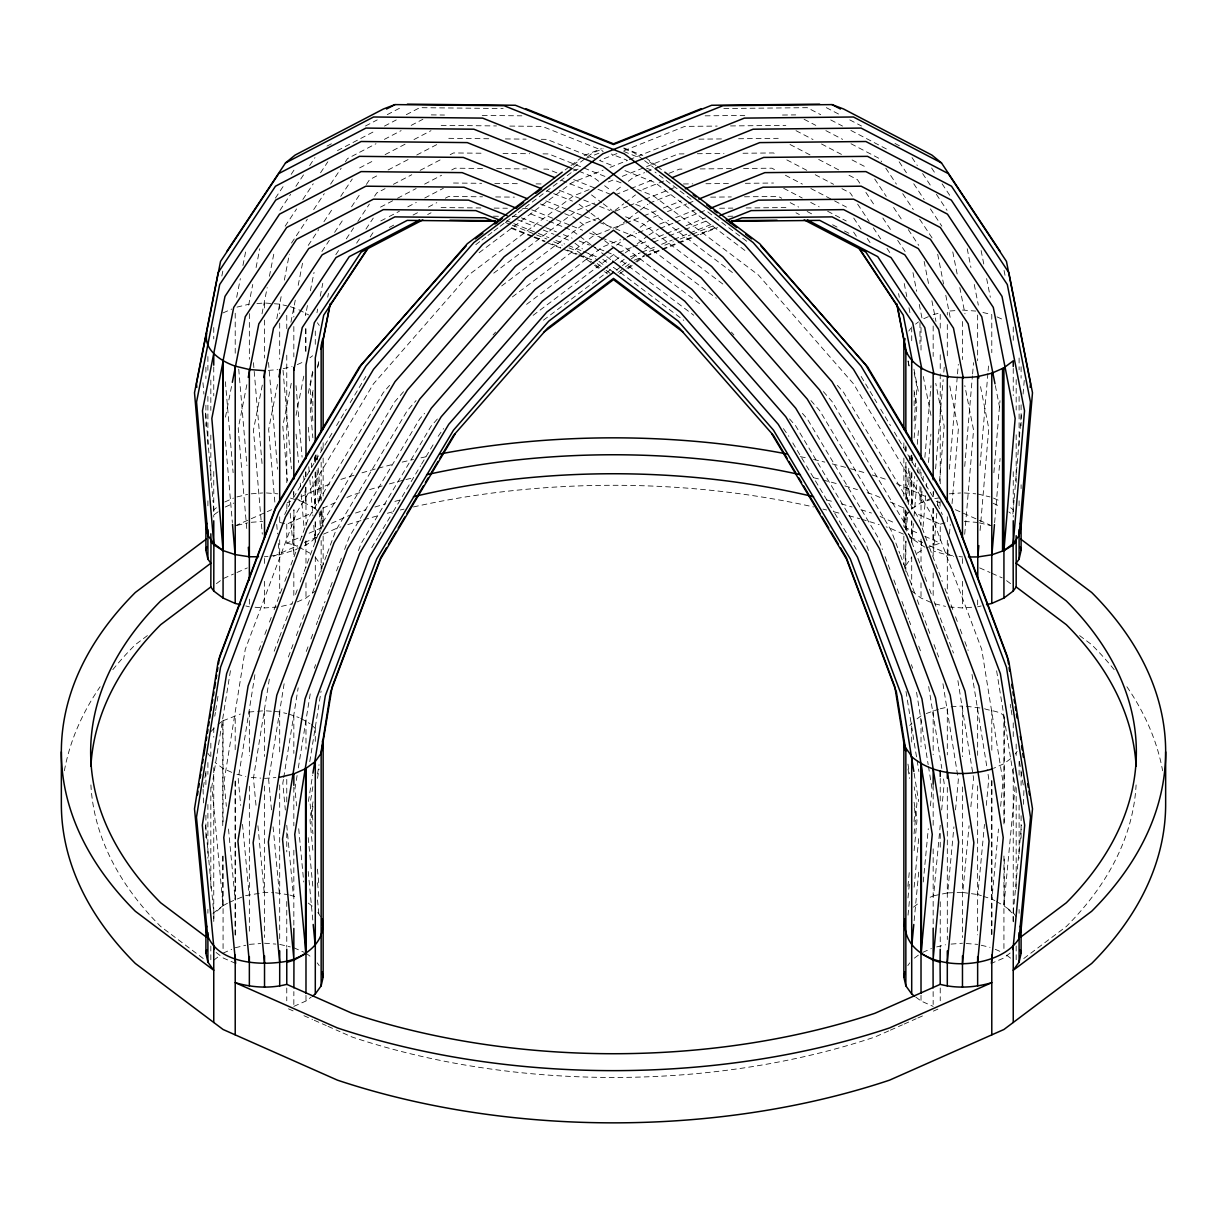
<?xml version="1.0" encoding="UTF-8"?>
<svg xmlns="http://www.w3.org/2000/svg" width="1227" height="1227" viewBox="0 0 1227 1227"><rect width="100%" height="100%" fill="white"/><g stroke="black" fill="none" stroke-linecap="round" stroke-linejoin="round"><path stroke-width="0.75" stroke-dasharray="5 3.75" d="M222.747 856.201L222.762 905.925L213.866 913.854L213.851 921.262M222.747 825.694L222.762 720.862L240.339 714.053M235.185 934.652L235.17 780.357M235.185 749.728L235.216 715.264M315.201 472.119L315.17 508.361L320.922 515.279L322.839 522.978C321.382 535.785 309.679 544.021 298.606 548.576M315.201 462.594L315.201 454.956M315.278 344.342L315.293 330.999M297.302 546.337L293.836 544.803L293.913 509.711L293.836 557.549M293.836 1004.53L293.866 991.569M911.738 542.227L911.784 521.644M991.815 934.652L991.83 780.74M905.051 568.853L905.955 541.337M906.001 528.408L906.047 511.69M977.658 604.957L977.674 599.42M286.857 508.944L286.903 501.352M905.848 510.585L905.848 529.604L904.146 523.177L905.281 509.911M908.824 468.239L906.078 500.447L906.001 462.334M909.468 460.662L910.112 453.085M914.13 405.738L914.207 392.548M904.146 523.177L906.385 511.705M907.182 502.257L909.913 470.125M910.71 460.677L911.201 455.018M914.084 420.999L916.983 386.98L914.038 372.042M906.216 531.122L907.842 512.073M908.486 504.45L911.232 472.073M912.044 462.548L912.535 456.843M914.146 437.794L916.906 405.416L913.992 390.615M931.431 498.116L921.017 502.733L911.814 508.561L914.544 476.444M915.342 466.996L915.664 463.223M917.275 444.327L918.716 427.333M924.913 547.181L912.121 538.76L913.409 523.622M914.054 516.046L917.106 480.079M917.75 472.518L918.225 466.827M921.983 491.398L921.017 502.733L929.606 499.941M922.949 480.064L923.271 476.291M924.882 457.41L930.971 385.677M921.446 545.601L921.768 541.828M923.057 526.705L925.787 494.604M926.431 487.042L926.753 483.269M928.517 462.487L930.925 434.143M933.655 491.659L933.164 497.349L933.164 491.644M935.587 468.883L943.164 379.726M943.808 372.134L944.299 366.444M936.799 513.3L933.578 551.153L947.673 555.049L957.106 556.276M937.443 505.723L937.919 500.049M939.529 481.122L944.192 426.214L935.772 383.407M949.407 469.189L957.351 375.799M957.505 373.898L958.318 364.373M947.673 555.049L948.64 543.622M949.453 534.098L950.265 524.573M952.045 503.622L958.348 429.358L949.238 383.085M964.729 466.413L972.413 375.861M972.582 373.974L973.548 362.655M964.698 534.282L973.563 430.11L964.805 385.615M980.066 465.585L987.95 372.885M988.103 370.999L988.579 365.324M980.097 530.478L988.778 428.438L979.944 383.591M993.885 472.702L1000.005 400.692M994.622 522.671L1000.082 458.453M1014.054 500.263L1012.812 514.849L1008.809 511.92M1014.208 498.361L1021.462 413.07M1023.073 394.112L1024.53 377.057M1016.171 916.784L1013.241 912.689L1003.931 905.679L1015.158 786.507L1003.931 716.476M907.934 886.308L909.56 869.161M914.038 821.553L914.943 812.029L914.038 806.415M908.011 897.934L909.437 882.842M914.054 833.808L916.906 803.624L914.222 786.875M908.041 915.158L909.468 899.989M914.115 850.664L916.983 820.311L913.977 801.568M914.115 887.198L918.778 837.627M914.146 920.695L918.778 871.477M923.256 881.983L928.287 828.7M930.434 805.878L932.045 788.746L928.471 766.476M930.127 897.274L933.594 895.787L940.235 825.25M941.676 809.989L944.192 783.301L943.302 777.719M942.397 893.962L947.689 892.873L953.916 826.845M955.511 809.866L958.348 779.682L942.842 682.994M957.121 892.612L962.796 892.458L969.069 825.786M970.864 806.752L973.563 778.179L957.673 679.191M981.385 895.695L977.873 894.575L984.483 824.391M986.278 805.418L988.778 778.869L987.275 769.498M994.913 900.725L991.907 899.069L998.502 829.023M1000.649 806.308L1002.965 781.706L981.753 649.466L930.373 512.687L853.563 383.898L758.363 274.971L653.546 195.891L637.58 189.495M1013.241 912.689L1021.493 825.25M1023.456 804.329L1023.947 789.237M271.489 809.866L268.652 779.682L284.465 681.614M283.728 777.627L298.176 687.826M298.314 767.933L310.431 692.549M309.771 761.66L321.091 691.062M203.069 789.176L203.544 804.329M203.36 787.305L204.572 779.82M204.863 777.949L205.768 772.335M214.786 716.185L215.385 712.442M215.676 710.556L216.888 703.071M217.179 701.2L218.084 695.586M230.431 670.709L211.842 786.507L223.069 905.679L213.759 912.689L210.829 916.784M254.909 674.712L238.222 778.869L240.722 805.418M269.327 679.114L253.437 778.179L256.136 806.752M283.422 779.513L282.808 783.301L285.324 809.989M297.103 775.51L294.955 788.746L296.566 805.878M308.376 801.492L312.64 775.065M313.023 801.783L310.017 820.311L312.885 850.664M317.532 773.976L319.035 764.712M312.977 806.415L312.057 812.029L312.962 821.553M317.517 778.378L319.035 769.038M312.854 786.676L310.094 803.624L312.946 833.808M276.765 318.698L281.489 294.894M284.342 280.093L289.342 254.188M221.842 276.014L222.946 270.415M236.673 297.302L240.354 278.59M242.931 265.507L245.875 250.538M225.477 417.134L231.964 384.174M248.667 305.14L252.747 284.465M256.075 267.547L259.771 248.744M246.842 384.695L238.222 428.438L246.888 530.325M262.011 313.836L267.195 287.563M269.403 276.29L274.219 251.888M262.302 385.079L253.437 430.11L262.287 534.128M277.486 384.465L268.652 429.358L274.955 503.515M290.922 322.241L295.278 300.124M298.192 285.324L302.532 263.115M291.259 383.284L282.808 426.214L287.471 481.03M296.06 415.324L303.775 376.152M308.299 393.3L312.716 370.891M312.885 372.41L310.017 386.98L312.9 420.953M327.716 297.164L328.437 293.452M313.038 390.462L310.094 405.416L312.839 437.748M317.471 368.008L318.943 360.523L317.609 368.115M312.793 392.517L312.87 405.723M316.949 312.747L317.686 309.066M320.232 296.213L322.778 283.345M307.44 305.538L305.6 315.339L305.569 312.732M310.385 290.814L314.051 272.394M284.664 514.527L289.603 504.266M258.836 650.433L262.149 641.583M264.817 634.497L266.811 629.175M269.48 622.089L271.474 616.782M274.127 609.696L282.118 588.439M284.771 581.353L297.425 547.687M300.078 540.601L308.729 517.579L383.33 392.502L389.588 385.355M274.188 651.246L278.851 638.822M279.511 637.058L292.839 601.583M295.508 594.481L297.501 589.159M300.17 582.073L303.498 573.193M304.173 571.429L322.149 523.53L394.864 401.643L403.622 391.612M288.33 657.028L293.023 644.528M296.382 635.586L305.109 612.35M307.793 605.202L309.802 599.85M312.486 592.687L326.581 555.171M327.256 553.377L335.983 530.141L407.241 410.692L416.06 400.585M306.259 651.476L308.284 646.108M310.968 638.945L312.992 633.577M316.351 624.635L317.686 621.061M318.36 619.267L325.078 601.368M327.778 594.221L329.787 588.853M330.462 587.058L333.146 579.896M336.505 570.954L341.888 556.644M344.572 549.481L349.281 536.951L419.619 419.036L424.603 413.33M314.296 668.209L315.63 664.635M358.453 550.632L361.137 543.5L431.152 426.106L437.441 418.913M293.514 497.702L332.624 432.149M336.535 425.585L346.305 409.204M350.216 402.64L365.861 376.428M371.72 547.702L377.579 537.886M378.545 536.245L392.226 513.315M393.207 511.674L420.554 465.815M421.536 464.174L434.235 442.886M438.146 436.337L443.56 428.576M275.431 198.099L284.894 183.82M291.198 174.311L295.4 167.976M280.001 210.308L290.6 194.341M295.891 186.351L304.373 173.574M309.664 165.584L314.971 157.593M285.139 226.182L296.597 208.912M302.839 199.48L313.253 183.774M320.554 172.777L327.839 161.78M291.489 243.084L307.348 219.173M313.698 209.602L324.265 193.667M330.6 184.111L341.183 168.176M345.4 161.795L347.517 158.605L375.999 143.743M308.222 245.415L318.713 229.602M323.959 221.688L333.391 207.455M340.738 196.381L352.272 178.989M321.903 251.52L329.327 240.339M334.618 232.363L344.158 217.992M351.566 206.811L361.106 192.424M366.398 184.449L369.572 179.648L377.993 175.262M335.815 254.679L340.002 248.36M346.305 238.866L353.637 227.808M357.839 221.489L369.373 204.096M374.603 196.182L376.704 193.022L385.063 188.667M356.612 243.161L359.741 238.467M365.968 229.066L373.253 218.084M370.201 236.903L373.376 232.118M210.829 731.721L216.627 725.464M908.778 331.06L910.725 328.345M905.848 565.356L911.707 557.196M909.759 725.586L911.707 722.872L911.707 742.228M1015.204 753.991L1017.152 751.277M907.811 965.588L909.759 962.873M906.063 515.478L910.664 509.941M493.085 334.956L495.57 332.103M913.471 907.152L918.793 903.057M1010.158 953.026L1003.502 958.149L991.37 963.364M915.557 324.143L918.502 321.888M218.069 724.359L222.762 720.862M565.141 169.924L569.527 166.611M571 165.507L581.261 157.762M573.116 165.108L577.595 161.719M573.53 167.378L592.779 152.854L603.132 148.712M475.815 244.618L480.355 241.182M481.874 240.047L486.429 236.612M487.932 235.477L492.487 232.041M494.006 230.891L498.545 227.47M500.064 226.32L504.619 222.885M506.137 221.75L510.677 218.314M512.196 217.164L516.736 213.743M518.254 212.593L571.981 172.071M479.128 252.701L572.043 182.608L603.132 170.154M493.76 273.146L577.595 209.894L594.696 203.053M616.46 190.185L622.38 185.722M628.301 181.259L634.221 176.78L644.589 172.639M501.69 285.922L584.19 223.667L601.429 216.78M614.972 210.4L623.761 203.774M625.218 202.67L635.479 194.924M512.365 296.949L592.779 236.29L624.175 223.713M616.491 228.007L626.966 220.108M628.454 218.973L638.93 211.075M640.417 209.955L647.902 204.311M526.582 304.357L602.764 246.872L620.601 239.725M616.46 245.155L625.371 238.437M626.844 237.317L634.267 231.734M640.187 227.256L650.571 219.418M533.101 315.354L613.5 254.71L617.043 253.283M614.988 260.63L623.868 253.928M625.341 252.808L631.261 248.345M637.181 243.866L647.549 236.059M649.037 234.94L658.408 229.081M543.469 320.186L613.5 267.348L683.792 320.37M620.202 262.287L624.236 259.265M616.46 270.093L620.908 266.734M622.396 265.615L629.819 260.017M631.292 258.897L638.715 253.314M644.635 248.836L650.571 244.357M617.948 272.501L623.868 268.038M625.341 266.919L629.788 263.575M619.482 273.912L625.463 269.403M626.966 268.268L634.436 262.624M635.939 261.504L646.414 253.606M628.163 268.575L635.479 263.053M636.951 261.949L642.81 257.517M309.971 357.763L312.624 355.769M213.759 509.742L216.412 507.733M147.393 635.601L135.323 644.681A552.15 318.775 0 0 0 111.504 671.307M216.412 583.669L223.069 578.653L233.483 574.052M297.302 601.89L305.983 598.04L315.293 591.031M213.759 960.158L220.415 955.143M293.836 1006.385L305.983 1001.002L311.305 996.999M917.029 553.193L924.498 548.653M917.029 718.869L921.017 715.862L921.017 746.798M1010.588 758.715L1003.931 763.731L993.517 768.332M914.376 958.149L918.363 955.143M1023.763 958.517L1066.294 926.523A522.84 301.857 0 0 0 1136.095 784.927M218.176 511.736L214.173 514.665L212.946 500.263M223.069 905.679L227.578 903.21M229.081 902.382L243.866 896.262M326.965 146.105L331.996 143.482M365.493 126.013L377.226 119.893M387.272 114.648L400.677 107.654M337.456 150.614L376.091 130.445M384.48 126.074L396.244 119.939M406.321 114.678L419.757 107.669L503.162 108.528M384.373 139.372L401.122 130.629M411.183 125.384L422.901 119.264M359.618 167.915L374.91 159.939M385.109 154.617L405.493 143.973M413.99 139.541L430.984 130.675M388.115 169.986L408.33 159.433M416.751 155.031L436.965 144.495M393.407 184.311L411.781 174.725M420.125 170.369L440.156 159.909M450.186 154.679L453.515 152.946L483.99 153.252M380.523 207.118L395.784 199.157M397.487 198.268L416.137 188.529M424.619 184.111L441.567 175.262M451.735 169.955L455.125 168.191L483.438 168.482M380.769 220.967L387.533 217.44M389.235 216.55L399.373 211.259M407.824 206.842L416.29 202.44M424.741 198.022L443.33 188.314M389.312 227.44L394.404 224.771M413.07 215.047L419.849 211.504M428.33 207.072L436.812 202.654M445.294 198.222L448.683 196.458L482.502 196.795M427.671 214.541L431.03 212.792M225.231 507.027L233.897 503.07M269.879 556.092L279.311 554.849L296.873 549.374M223.069 312.9L231.75 309.066M297.302 364.603L304.235 361.536M224.802 501.966L233.483 498.116M235.216 525.816L271.596 509.711M287.179 502.794L290.646 501.26M301.044 496.659L330.492 483.607M279.695 522.441L286.765 524.128L312.548 512.702M322.854 508.147L336.612 502.042M346.919 497.487L352.088 495.202A522.84 301.857 0 0 1 362.517 491.812M286.765 524.128L286.765 543.116L302.241 536.26M309.112 533.208L322.854 527.119M331.459 523.315L350.355 514.941M236.949 572.503L247.333 567.902M273.33 556.398L297.578 545.647M304.511 542.579L316.643 537.211M323.56 534.128L337.425 527.993A552.15 318.775 0 0 1 340.876 526.858M926.232 547.871L940.235 543.116L940.235 524.128L914.452 512.702M223.069 953.149L231.75 949.299M926.232 713.562L938.471 709.221M922.765 952.367L931.431 948.532M888.67 1030.925L874.912 1037.014A522.84 301.857 0 0 1 352.088 1037.014L341.766 1032.444M890.388 1030.159L902.428 1024.821M904.146 1024.07L916.17 1018.732M917.888 1017.981L923.041 1015.695M933.364 1011.125L940.235 1008.073M923.793 318.683L928.471 316.643M584.19 155.553L601.429 148.651M586.153 158.298L603.239 151.458M573.454 170.952L580.417 168.16M616.982 153.528L599.574 160.507L614.328 166.335M623.929 150.752L684.758 126.396L717.182 126.074M610.049 167.393L627.518 160.4L611.291 154.035M629.282 159.694L680.111 139.357L683.884 139.311M589.129 189.618L573.454 195.891L468.637 274.971L373.437 383.898L296.627 512.687L245.247 649.466L224.035 781.706L226.351 806.308M608.27 181.949L613.5 179.863L621.614 183.114M622.258 176.351L678.286 153.927L683.991 153.866M646.322 171.949L653.224 169.188M615.233 194.832L629.114 189.28M630.847 188.575L653.393 179.556M669.006 173.314L679.405 169.142L683.194 169.096M642.81 189.403L665.233 180.43M615.248 211.243L627.488 206.351M629.236 205.645L643.209 200.047M644.957 199.341L667.687 190.246M669.436 189.556L674.666 187.455M649.405 203.176L671.629 194.28M625.954 223.007L641.966 216.596M643.746 215.875L656.2 210.891M663.316 208.053L681.108 200.921M653.546 217.179L660.509 214.403M667.473 211.611L686.614 203.943M688.362 203.253L693.577 201.151L655.019 172.071M627.703 236.888L636.598 233.329M638.362 232.624L652.58 226.934M659.681 224.096L668.562 220.538M675.663 217.685L695.203 209.863M660.141 228.391L673.945 222.869M675.678 222.179L696.399 213.881M699.911 212.47L705.172 210.369M618.807 252.578L631.199 247.624M632.963 246.918L648.899 240.538M650.663 239.832L664.819 234.158M666.583 233.452L678.976 228.498M686.062 225.661L705.525 217.869M653.546 242.118L667.473 236.55M669.206 235.845L683.132 230.277M684.881 229.572L707.58 220.492M630.356 256.811L640.279 252.823M642.058 252.118L654.497 247.148M661.598 244.296L672.258 240.032M674.037 239.326L688.24 233.636M690.019 232.915L713.117 223.682M649.405 251.351L656.23 248.606M664.789 245.185L673.332 241.765M680.172 239.035L690.494 234.894M692.243 234.204L714.789 225.17M634.221 260.216L644.589 256.075M646.322 255.385L660.295 249.787M662.074 249.066L676.307 243.375M678.086 242.67L692.319 236.964M694.099 236.259L717.228 226.995M646.261 256.136L677.365 243.682M679.114 242.992L693.102 237.394M700.08 234.587L717.565 227.593M248.897 712.043L264.526 710.724L279.695 711.875L286.765 713.562M245.615 895.695L264.204 892.458L273.652 892.719M236.98 307.103L249.357 304.143M283.238 368.683L292.072 366.566M236.98 496.92L247.578 494.389M236.98 525.401L247.578 522.871M281.458 606.383L292.072 603.853M940.235 524.128L947.305 522.441M977.643 606.813L981.186 605.969M940.235 708.792L947.305 707.105L947.305 754.85M235.216 947.765L245.814 945.235M936.707 946.922L945.542 944.805M933.594 895.787L940.634 894.33M934.79 498.561L940.051 497.763L940.127 509.067M264.204 556.828L267.992 556.337M256.934 303.56L264.526 302.992L279.695 304.143L286.765 305.83M954.897 310.63L947.305 311.213L947.305 315.017M268.314 370.385L277.793 369.664M251.244 493.821L262.624 492.963M251.244 522.303L262.624 521.429M949.207 493.821L960.588 492.963M255.047 607.242L264.526 607.963L277.793 606.951M949.207 606.951L962.474 607.963L971.953 607.242M951.094 706.813L962.474 705.954L962.474 756.676M264.526 778.409L275.906 777.55M249.357 944.376L260.738 943.517M951.094 944.1L962.474 943.226M947.689 892.873L955.235 892.658M723.838 108.528L807.243 107.669L820.679 114.678M705.126 115.829L744.758 115.43M782.504 115.031L795.725 114.893M730.525 125.936L785.832 125.353M698.976 139.157L721.629 138.927M738.608 138.743L778.24 138.329M697.319 153.728L723.976 153.452M743.01 153.252L773.485 152.946L776.814 154.679M700.172 168.927L732.243 168.59M743.562 168.482L771.875 168.191L775.265 169.955M683.408 183.958L692.795 183.866M705.939 183.728L730.341 183.467M745.356 183.314L773.516 183.022M710.678 197.148L731.338 196.934M744.498 196.795L778.317 196.458L781.706 198.222M719.605 208.237L732.872 208.099M746.139 207.961L785.924 207.547M727.933 216.259L733.593 216.197M431.275 114.893L444.496 115.031M482.242 115.43L521.874 115.829M441.168 125.353L496.475 125.936M509.818 126.074L542.242 126.396L602.442 150.492M448.76 138.329L490.279 138.758M505.371 138.927L526.138 139.142M541.23 139.295L546.889 139.357L597.718 159.694M503.024 153.452L529.681 153.728M543.009 153.866L548.714 153.927L610.003 178.452M496.644 168.62L526.828 168.927M543.806 169.096L547.595 169.142L558.009 173.314M453.484 183.022L481.644 183.314M494.788 183.452L519.19 183.697M536.076 183.881L543.592 183.958M495.662 196.934L514.45 197.133M441.076 207.547L480.861 207.961M494.128 208.099L507.395 208.237M522.549 208.391L528.239 208.452M493.407 216.197L499.067 216.259M512.273 216.397L517.932 216.458M275.538 892.765L288.13 894.698M962.474 310.063L975.756 311.075M964.376 492.963L975.756 493.821M964.376 521.429L977.643 522.441M266.412 492.963L277.793 493.821M966.262 706.246L982.842 708.332M251.244 777.412L260.738 778.133M966.262 943.517L977.643 944.376M264.526 943.226L275.906 944.1M958.993 556.521L962.766 557.012M962.796 892.458L977.873 894.575M290.431 498.101L305.569 502.549L305.6 487.119M289.879 895.066L296.873 897.274M984.575 708.731C989.913 711.062 1005.005 711.215 1004.253 718.7L1004.253 825.587M982.95 312.486L991.784 314.603L991.784 352.67M290.293 306.673L297.195 309.005M977.643 493.96L990.02 496.92M979.422 522.871L991.784 525.816M934.928 603.853L945.542 606.383M286.765 543.116L293.836 544.803M245.814 605.969L249.357 606.813M288.529 713.991L299.035 717.565M981.186 945.235L990.02 947.336M236.98 774.298L245.814 776.415M279.695 944.376L290.293 946.922M983.134 896.262L991.907 899.069M623.853 147.961L642.81 155.553M623.868 148.712L634.221 152.854L643.101 159.556M623.761 151.458L639.144 157.623M646.583 168.16L653.546 170.952M624.926 170.584L654.957 182.608L747.872 252.701M572.043 168.498L577.227 170.568M578.96 171.259L592.779 176.78L598.699 181.259M573.653 179.571L596.245 188.621M597.994 189.311L611.89 194.878M635.724 204.418L649.405 209.894L733.271 273.161M561.767 180.43L584.19 189.403M559.343 190.262L597.856 205.676M599.604 206.381L610.049 210.553M625.571 216.78L642.81 223.667L725.525 286.075M546.828 190.86L551.966 192.915M553.668 193.605L572.472 201.121M545.846 200.906L567.119 209.418M568.883 210.124L583.055 215.799M584.834 216.519L595.463 220.768M599.006 222.194L634.221 236.29L716.338 298.222M540.386 203.943L563.009 213.007M564.757 213.697L573.454 217.179L586.813 227.256M531.751 209.848L554.558 218.973M556.306 219.679L570.34 225.293M572.089 225.998L582.626 230.216M589.635 233.023L599.865 237.118M601.567 237.793L624.236 246.872L700.755 304.603M530.601 213.881L547.319 220.569M549.082 221.274L563.208 226.934M564.987 227.639L572.043 230.461L593.116 246.366M521.429 217.854L544.159 226.949M545.908 227.655L556.398 231.842M563.392 234.648L572.135 238.145M579.113 240.937L589.435 245.078M591.153 245.753L604.911 251.259M606.629 251.949L613.5 254.71L693.761 315.262M517.656 219.786L534.451 226.504M543.316 230.047L553.96 234.311M555.724 235.017L569.911 240.707M506.782 220.829L512.042 222.946M513.806 223.651L536.598 232.777M538.362 233.467L548.883 237.685M555.892 240.492L564.665 244.004M568.178 245.415L581.813 250.875M583.515 251.55L596.644 256.811M505.34 222.424L510.555 224.51M512.288 225.201L534.88 234.25M536.613 234.94L546.828 239.035M553.668 241.765L562.211 245.185M569.052 247.931L577.595 251.351L582.089 254.725M511.49 227.685L532.748 236.197M534.527 236.903L545.156 241.152M552.242 243.989L560.77 247.409M567.211 249.986L577.227 253.989M578.96 254.695L592.779 260.216M511.214 228.314L532.227 236.719M533.975 237.425L544.481 241.627M547.978 243.023L561.767 248.544M563.5 249.234L577.288 254.756M579.021 255.446L584.19 257.517L592.978 264.158M235.63 963.364L223.498 958.149L214.173 950.986M996.999 316.903L1003.931 319.971M993.517 498.116L1000.465 501.183M896.508 483.607L925.956 496.659M936.354 501.26L939.821 502.794M955.404 509.711L990.051 525.049M880.081 497.487L874.912 495.202A522.84 301.857 0 0 0 864.483 491.812M890.388 502.042L904.146 508.147M880.081 516.46L895.541 523.315M904.146 527.119L917.888 533.208M924.759 536.26L940.235 543.116M903.44 534.128L889.575 527.993A552.15 318.775 0 0 0 886.124 526.858M910.357 537.211L922.489 542.579M929.422 545.647L953.67 556.398M979.667 567.902L990.051 572.503M991.784 573.285L1002.198 577.886M298.867 309.756L308.637 314.91M911.707 591.031L921.017 598.04L933.164 603.423M295.508 498.085L315.17 508.361L312.456 476.306M299.035 547.104L309.971 553.193M995.25 949.299L1000.465 951.6M300.768 718.332L309.971 723.639M915.695 996.999L921.017 1001.002L933.164 1006.385M231.75 772.35L223.069 768.501L215.093 762.488M293.836 947.765L304.235 952.367M288.483 1008.839L293.636 1011.125M303.959 1015.695L312.548 1019.499M314.265 1020.266L326.305 1025.588M328.023 1026.355L340.048 1031.677M993.088 503.254L1000.02 506.429M826.323 107.654L839.728 114.648M849.774 119.893L861.507 126.013M895.004 143.482L900.035 146.105M830.756 119.939L842.52 126.074M850.909 130.445L889.544 150.614M804.099 119.264L815.817 125.384M825.878 130.629L842.627 139.372M851.001 143.743L879.483 158.605L881.599 161.795M796.016 130.675L813.01 139.541M821.507 143.973L841.891 154.617M852.09 159.939L867.382 167.915M790.035 144.495L810.249 155.031M818.67 159.433L838.885 169.986M849.007 175.262L857.428 179.648L860.602 184.449M786.844 159.909L806.875 170.369M815.219 174.725L833.593 184.311M841.937 188.667L850.296 193.022L852.397 196.182M785.433 175.262L802.381 184.111M810.863 188.529L832.903 200.032M834.605 200.921L846.477 207.118M783.67 188.314L802.259 198.022M810.71 202.44L819.176 206.842M827.627 211.259L841.155 218.314M842.842 219.204L846.231 220.967M790.188 202.654L798.67 207.072M807.151 211.504L813.93 215.047M832.596 224.771L837.688 227.44M844.467 230.983L849.559 233.636M795.97 212.792L799.329 214.541M996.416 901.554L1003.931 905.679M1010.588 507.733L1013.241 509.742M1006.585 580.662L1010.588 583.669M1079.607 635.601L1091.677 644.681A552.15 318.775 0 0 1 1115.496 671.307M1006.585 955.143L1010.588 958.149M311.305 724.636L317.241 730.372M305.983 953.149L312.624 958.149M203.237 958.517L160.706 926.523A522.84 301.857 0 0 1 90.905 784.927M645.739 157.762L656 165.507M657.473 166.611L661.859 169.924M649.405 161.719L653.884 165.108M644.589 160.676L653.47 167.378M707.795 211.888L748.317 242.455M604.62 185.722L610.54 190.185M591.521 194.924L601.782 202.67M603.239 203.774L612.028 210.4M579.098 204.311L589.573 212.21M591.061 213.329L601.537 221.228M603.024 222.363L610.509 228.007M592.733 231.734L603.117 239.556M604.604 240.676L613.5 247.394M594.62 247.501L605.156 255.446M606.659 256.581L612.672 261.121M602.764 259.265L606.798 262.287M574.957 243.253L582.457 248.912M588.469 253.437L597.472 260.231M598.975 261.366L607.963 268.161M609.466 269.28L612.472 271.55M597.212 263.575L604.62 269.158M606.092 270.277L612.012 274.741M583.592 255.86L594.052 263.759M595.555 264.894L603.024 270.523M604.528 271.658L607.518 273.912M594.451 265.262L598.837 268.575M308.207 903.057L313.529 907.152M837.412 385.355L843.67 392.502L918.271 517.579L926.922 540.601M823.378 391.612L832.136 401.643L904.851 523.53L924.161 574.972M810.94 400.585L819.759 410.692L891.017 530.141L899.744 553.377M731.43 332.103L733.915 334.956M802.397 413.33L807.381 419.036L877.719 536.951L882.428 549.481M789.559 418.913L795.848 426.106L865.863 543.5L868.547 550.632M783.439 428.576L788.854 436.337M908.179 533.668L912.121 538.76M315.293 557.196L321.152 565.356L321.949 568.853M207.9 753.332L209.848 756.047M317.241 962.873L319.189 965.588M317.379 322.747L319.265 325.416M317.824 912.489L320.768 916.799M931.6 167.976L935.802 174.311M942.106 183.82L951.569 198.099M912.029 157.593L917.336 165.584M922.627 173.574L931.109 186.351M936.4 194.341L946.999 210.308M899.161 161.78L906.446 172.777M913.747 183.774L924.161 199.48M930.403 208.912L941.861 226.182M885.817 168.176L896.4 184.111M902.735 193.667L913.302 209.602M919.652 219.173L933.394 239.894M874.728 178.989L886.262 196.381M893.609 207.455L903.041 221.688M908.287 229.602L918.778 245.415M865.894 192.424L875.434 206.811M882.842 217.992L892.382 232.363M897.673 240.339L905.097 251.52M857.627 204.096L869.161 221.489M873.363 227.808L880.695 238.866M886.998 248.36L891.185 254.679M853.747 218.084L861.032 229.066M867.259 238.467L870.388 243.161M853.624 232.118L856.799 236.903M861.139 376.428L876.784 402.64M880.695 409.204L890.465 425.585M894.376 432.149L933.486 497.702M937.397 504.266L942.336 514.527M792.765 442.886L805.464 464.174M806.446 465.815L833.793 511.674M834.774 513.315L848.455 536.245M849.421 537.886L856.262 549.343M929.575 547.687L942.229 581.353M944.882 588.439L952.873 609.696M955.526 616.782L957.52 622.089M960.189 629.175L962.183 634.497M964.851 641.583L968.164 650.433M924.836 576.751L926.83 582.073M929.499 589.159L931.492 594.481M934.161 601.583L948.808 640.601M949.483 642.365L953.471 653.009M900.419 555.171L914.514 592.687M917.198 599.85L919.207 605.202M921.891 612.35L930.618 635.586M933.977 644.528L938.67 657.028M885.112 556.644L890.495 570.954M893.854 579.896L896.538 587.058M897.213 588.853L899.222 594.221M901.922 601.368L908.64 619.267M909.314 621.061L910.649 624.635M914.008 633.577L916.032 638.945M918.716 646.108L920.741 651.476M911.37 664.635L912.704 668.209M912.98 272.609L916.676 291.305M919.268 304.403L922.229 319.357M1004.054 270.415L1005.158 276.014M981.125 250.538L984.069 265.507M986.646 278.59L990.327 297.302M995.358 385.631L1000.066 409.665M967.229 248.744L970.925 267.547M974.253 284.465L978.333 305.14M952.781 251.888L957.597 276.29M959.805 287.563L964.989 313.836M937.704 254.265L943.594 284.112M945.787 295.293L950.572 319.541M924.146 261.412L928.946 285.784M931.907 300.784L935.956 321.413M923.287 376.459L930.956 415.37M913.946 369.158L918.701 393.361M898.578 293.56L899.314 297.302M908.149 360.999L909.621 368.407M907.995 361.029L909.468 368.453M904.222 283.529L906.784 296.581M908.962 307.747L910.066 313.345M996.631 670.832L1003.931 715.862L1003.931 825.418M1019.484 761.584L1020.68 768.961M1020.971 770.801L1022.152 778.179M1022.459 780.019L1023.64 787.397M972.014 674.436L986.968 767.611M928.67 686.506L941.815 768.424M916.569 692.273L928.179 764.62M906.001 691.43L916.768 758.531M917.075 760.387L918.87 771.538M914.13 773.332L918.655 801.568M907.965 764.084L909.468 773.455M908.041 769.084L909.544 778.409M1010.281 704.359L1010.879 708.071M1011.171 709.912L1012.352 717.32M317.44 869.161L319.066 886.308M317.563 882.842L318.989 897.934M317.532 899.989L318.959 915.158M308.222 837.627L312.885 887.198M308.222 871.477L312.854 920.695M298.713 828.7L303.744 881.983M286.765 825.25L293.406 895.787M273.084 826.845L279.311 892.873M257.931 825.786L264.204 892.458M242.517 824.391L249.127 894.575M228.498 829.023L235.093 899.069M205.507 825.25L213.759 912.689M305.983 502.733L304.956 491.045M317.041 454.895L317.532 460.57M318.176 468.131L320.907 500.279M321.873 511.628L322.839 522.978M315.799 454.91L316.275 460.57M317.072 470.002L319.971 503.96M320.6 511.506L320.922 515.279M314.465 456.766L314.94 462.472M315.753 471.981L318.499 504.297M319.143 511.904L320.6 529.021M308.284 427.257L309.725 444.235M311.321 463.1L311.643 466.873M308.759 466.751L309.25 472.426M309.879 479.987L312.931 515.892M313.744 525.34L314.864 538.576M296.014 385.631L302.087 457.15M303.683 475.984L304.005 479.742M296.075 434.128L298.483 462.426M300.247 483.162L300.569 486.935M301.213 494.481L304.097 528.438M305.216 541.628L305.538 545.402M283.023 370.232L291.412 468.883M293.345 491.659L293.836 497.349L293.836 491.659M289.066 499.926L289.557 505.601M290.201 513.162L293.406 550.954M268.514 362.471L277.593 469.189M276.735 524.435L277.532 533.944M278.345 543.438L279.311 554.849M253.452 362.655L262.271 466.413M238.728 369.112L246.934 465.585M225.385 381.735L233.115 472.702M225.477 441.429L232.363 522.533M202.961 382.747L203.927 394.112M205.538 413.07L212.792 498.361M1013.149 921.262L1013.134 913.854L1004.238 905.925L1004.253 856.124M933.072 508.407L933.164 544.803M933.133 991.569L933.164 1004.53M315.201 521.506L315.262 542.165M991.815 750.203L991.784 710.479M911.707 326.98L911.722 344.189M911.784 455.033L911.784 460.769M911.784 472.242L911.814 508.561M905.986 447.149L905.986 450.938M1021.094 366.75L1021.094 378.177M1021.094 404.818L1021.094 425.769M1021.094 484.772L1021.094 488.591M1021.094 772.059L1021.094 785.357M1021.094 815.725L1021.094 840.403M1019.1 357.993L1019.1 369.802M1019.1 396.444L1019.1 445.554M1019.1 500.769L1019.1 506.858M1019.1 761.415L1019.1 775.127M1019.1 805.065L1019.1 858.21M1019.1 909.468L1019.1 913.271M1016.171 379.588L1016.171 410.048M1016.171 434.803L1016.171 482.395M1016.171 744.037L1016.171 755.433M1016.171 787.703L1016.171 890.204M1016.171 945.986L1016.171 962.413M1013.241 326.98L1013.241 340.308M1013.241 368.437L1013.241 395.523M1013.241 471.659L1013.241 517.042M1013.241 722.872L1013.241 738.056M1013.241 768.102L1013.241 921.86M1003.931 856.001L1003.931 949.345M991.784 780.495L991.784 936.155M977.643 315.017L977.643 360.707M977.643 707.105L977.643 755.341M977.643 785.893L977.643 934.836M962.474 321.489L962.474 359.557M962.474 558.5L962.474 566.107M962.474 581.322L962.474 607.963M962.474 786.921L962.474 937.52M947.305 324.541L947.305 358.805M947.305 516.751L947.305 525.003M947.305 540.217L947.305 593.485M947.305 787.397L947.305 939.529M940.235 328.13L940.235 312.9L933.164 314.603L933.164 318.406M940.235 354.787L940.235 371.919M940.235 373.821L940.235 484.236M940.235 778.393L940.235 801.17M940.235 833.44L940.235 850.526M940.235 901.768L940.235 947.336M940.235 987.996L940.235 1000.772M933.164 326.014L933.164 356.474M933.164 508.3L933.164 555.862M933.164 572.978L933.164 597.718M933.164 710.479L933.164 754.697M933.164 785.28L933.164 826.047M933.164 848.839L933.164 928.655M921.017 327.594L921.017 350.431M921.017 472.272L921.017 476.291M921.017 487.502L921.017 525.754M921.017 539.067L921.017 567.61M921.017 582.825L921.017 598.04M921.017 995.312L921.017 1001.002M919.974 322.67L919.974 343.606M919.974 469.251L919.974 473.055M919.974 486.383L919.974 503.515M911.707 455.953L911.707 461.659M911.707 473.085L911.707 509.236M911.707 520.647L911.707 541.567M911.707 556.797L911.707 585.325M905.848 445.892L905.848 451.597M905.848 463.008L905.848 499.159M905.848 541.015L905.848 571.46M903.854 442.84L903.854 448.545M903.854 458.054L903.854 496.107M903.854 507.533L903.854 526.552M903.854 536.061L903.854 564.604M323.146 442.778L323.146 448.484M323.146 457.993L323.146 496.076M323.146 507.487L323.146 526.521M323.146 536.046L323.146 564.604M321.152 446.95L321.152 450.784M321.152 462.242L321.152 500.555M321.152 509.972L321.152 529.266M321.152 540.524L321.152 571.383M315.293 455.324L315.293 461.045M315.293 472.518L315.293 508.837M315.293 522.227L315.293 541.337M315.293 556.629L315.293 585.31M315.293 727.642L315.293 744.804M305.983 328.805L305.983 353.652M305.983 471.95L305.983 477.886M305.983 487.242L305.983 525.509M305.983 540.693L305.983 567.472M305.983 582.764L305.983 598.04M305.983 720.632L305.983 749.222M305.983 995.312L305.983 1001.002M305.6 328.698L305.6 353.514M305.6 471.843L305.6 477.579M293.836 307.532L293.836 317.011M293.836 326.505L293.836 356.873M293.836 572.84L293.836 597.687M293.836 715.264L293.836 753.378M293.836 787.228L293.836 825.786M293.836 850.188L293.836 926.799M286.765 315.324L286.765 328.606M286.765 355.186L286.765 484.266M286.765 779.39L286.765 802.274M286.765 832.796L286.765 851.875M286.765 901.477L286.765 947.259M286.765 987.996L286.765 1000.772M279.695 304.143L279.695 313.637M279.695 323.13L279.695 359.189M279.695 516.751L279.695 524.481M279.695 539.803L279.695 593.408M279.695 711.875L279.695 753.807M279.695 784.897L279.695 939.422M264.526 302.992L264.526 310.584M264.526 320.078L264.526 358.039M264.526 558.469L264.526 566.076M264.526 581.307L264.526 607.963M264.526 710.724L264.526 756.461M264.526 786.047L264.526 937.505M249.357 313.637L249.357 359.189M249.357 599.175L249.357 604.896M249.357 711.875L249.357 755.709M249.357 786.2L249.357 934.851M235.216 313.222L235.216 354.986M235.216 781.507L235.216 936.032M223.069 720.632L223.069 825.556M223.069 856.078L223.069 949.345M213.759 327.502L213.759 338.897M213.759 367.042L213.759 395.846M213.759 471.444L213.759 517.042M213.759 727.642L213.759 737.182M213.759 767.703L213.759 921.738M210.829 380.048L210.829 410.416M210.829 435.094L210.829 480.662M210.829 743.179L210.829 756.522M210.829 787.059L210.829 890.066M210.829 945.986L210.829 962.413M207.9 356.551L207.9 371.735M207.9 396.413L207.9 444.297M207.9 500.815L207.9 506.95M207.9 762.519L207.9 774.314M207.9 804.483L207.9 858.256M207.9 909.406L207.9 913.225M205.906 367.21L205.906 378.591M205.906 405.171L205.906 426.06M205.906 771.277L205.906 784.636M205.906 815.157L205.906 839.958M64.371 770.786A552.15 318.775 0 0 1 100.108 686.737M347.824 524.619A552.15 318.775 0 0 1 361.98 520.279M363.759 519.757A552.15 318.775 0 0 1 378.223 515.677M387.379 513.254A552.15 318.775 0 0 1 392.916 511.828M400.339 510.003A552.15 318.775 0 0 1 404.066 509.113M413.438 506.95A552.15 318.775 0 0 1 813.562 506.95M822.934 509.113A552.15 318.775 0 0 1 826.661 510.003M834.084 511.828A552.15 318.775 0 0 1 839.621 513.254M848.777 515.677A552.15 318.775 0 0 1 859.652 518.714M861.446 519.236A552.15 318.775 0 0 1 879.176 524.619M1126.892 686.737A552.15 318.775 0 0 1 1162.629 770.786M355.539 513.039A522.84 301.857 0 0 1 366.045 509.68M374.925 506.996A522.84 301.857 0 0 1 385.753 503.883M394.879 501.398A522.84 301.857 0 0 1 400.401 499.941M826.599 499.941A522.84 301.857 0 0 1 832.121 501.398M841.247 503.883A522.84 301.857 0 0 1 852.075 506.996M860.955 509.68A522.84 301.857 0 0 1 871.461 513.039M369.572 489.619A522.84 301.857 0 0 1 382.118 485.923M389.388 483.898A522.84 301.857 0 0 1 404.112 480.018M405.968 479.558A522.84 301.857 0 0 1 413.422 477.732M813.578 477.732A522.84 301.857 0 0 1 821.032 479.558M822.888 480.018A522.84 301.857 0 0 1 837.612 483.898M844.882 485.923A522.84 301.857 0 0 1 857.428 489.619M340.876 479.404A552.15 318.775 0 0 1 354.864 474.972M361.98 472.824A552.15 318.775 0 0 1 376.398 468.714M378.223 468.223A552.15 318.775 0 0 1 394.757 463.913M402.195 462.104A552.15 318.775 0 0 1 413.438 459.496M420.984 457.84A552.15 318.775 0 0 1 426.659 456.643M800.341 456.643A552.15 318.775 0 0 1 806.016 457.84M813.562 459.496A552.15 318.775 0 0 1 824.805 462.104M832.243 463.913A552.15 318.775 0 0 1 848.777 468.223M850.602 468.714A552.15 318.775 0 0 1 865.02 472.824M872.136 474.972A552.15 318.775 0 0 1 886.124 479.404"/><path stroke-width="1.5" d="M240.507 604.696L235.216 603.423L235.216 366.152C221.458 361.413 203.467 350.17 206.703 333.33M312.624 996.002L315.293 993.993L315.293 761.492L321.152 753.332L332.149 686.859L380.769 557.38L386.597 547.625M235.216 603.423L223.069 598.04L213.759 591.031L213.866 544.865L210.983 541.414L210.829 533.806M293.882 987.873L293.943 960.097L305.569 953.732L305.569 768.685L315.293 761.492M914.376 996.002L911.707 993.993L911.707 758.255C910.986 752.289 903.379 748.516 904.253 741.553M986.493 604.696L991.784 603.423L991.784 373.223L1003.931 367.839L1013.241 360.83L1013.241 366.536M977.766 579.098L977.643 376.597L991.784 373.223M210.983 541.414L210.829 586.951L213.759 591.031M286.765 984.345C269.879 988.793 251.857 987.536 235.216 982.658L337.425 1027.935A552.15 318.775 0 0 0 889.575 1027.935L991.784 982.658C975.143 987.536 957.121 988.793 940.235 984.345L874.912 1013.287A522.84 301.857 0 0 1 352.088 1013.287L286.765 984.345L286.765 949.177M222.762 360.539L222.762 550.356L213.866 544.865M921.431 763.9L921.431 953.732L933.057 960.097L940.066 962.336L940.235 984.345M968.425 556.981L977.858 556.935L978.824 545.601M977.858 556.935L991.891 554.788L994.453 524.573M991.891 554.788L1003.931 550.586L1013.241 543.576L1024.53 410.769L1002.014 296.397L947.459 214.142L865.909 171.596L764.835 172.639L698.792 199.065M991.784 603.423L1003.931 598.04L1013.241 591.031L1016.171 586.951L1016.171 535.693M1030.205 387.364L1030.527 383.576L1006.462 261.397L948.195 173.544L861.078 128.083L753.117 129.203L654.957 168.498L753.117 242.547L861.078 366.091L948.195 512.134L1006.462 667.273L1030.527 817.243L1019.1 938.379C996.6 975.588 899.943 974.146 904.882 918.686M1013.241 543.576L1019.1 535.417L1030.45 402.011L1007.306 284.526L951.278 200.062L867.52 156.35L763.715 157.424L685.295 188.805M1019.1 535.417L1021.094 526.659L1032.49 392.732L1008.824 272.593L951.523 186.213L865.863 141.504L759.712 142.608L672.12 177.67M911.83 945.296L913.793 924.483M940.066 962.336L940.235 949.238M947.305 962.305L958.64 841.998L935.511 697.81L879.483 548.638L795.725 408.208L691.905 289.419L613.5 230.262L535.095 289.419L431.275 408.208L347.517 548.638L291.489 697.81L268.36 841.998L279.695 962.305C253.237 965.634 212.21 961.094 205.906 929.621L194.51 808.838L218.176 661.384L275.477 508.837L361.137 365.217L467.288 243.744L562.211 172.133M962.474 963.471L973.855 842.688L950.204 695.218L892.903 542.687L807.243 399.066L701.092 277.593L613.5 211.504L525.908 277.593L419.757 399.066L334.097 542.687L276.796 695.218L253.145 842.688L264.526 963.471M977.643 962.305L989.069 841.17L965.005 691.215L906.738 536.076L819.621 390.017L711.66 266.474L613.5 192.424L515.34 266.474L407.379 390.017L320.262 536.076L261.995 691.215L237.931 841.17L249.357 962.305M991.37 963.364L1003.226 837.566L978.916 686.031L920.035 529.266L831.998 381.674L722.902 256.826L602.764 166.197L482.64 118.114L373.545 116.994L285.508 162.93L226.627 251.704M1012.965 949.499L1024.683 825.188L1000.373 673.638L941.492 516.874L853.455 369.281L744.36 244.449L624.236 153.82L504.098 105.721L395.002 104.602L383.453 108.973L295.109 155.077L285.508 162.93M1019.1 938.379L1021.094 929.621L1032.49 808.838L1008.824 661.384L951.523 508.837L865.863 365.217L759.712 243.744L664.789 172.133M921.017 953.548L932.259 834.36L921.017 764.344M320.83 753.593L330.63 691.89L380.523 559.037L455.125 433.959M197.455 794.927L198.053 791.185M198.667 787.443L199.265 783.7M200.17 778.071L200.768 774.329M201.366 770.587L201.964 766.844M202.562 763.087L203.161 759.344M203.774 755.602L205.569 744.36M206.167 740.617L206.78 736.875M207.378 733.132L207.976 729.39M208.575 725.632L209.173 721.89M209.771 718.148L210.384 714.405M210.983 710.663L211.581 706.921M212.179 703.163L212.777 699.421M213.391 695.678L213.989 691.936M214.587 688.194L215.492 682.565M216.09 678.822L216.688 675.08M217.286 671.338L217.885 667.58M218.498 663.838L219.694 656.353L275.722 507.18L359.48 366.75L466.306 245.691M312.931 773.163L325.324 695.709L376.704 558.914L453.515 430.14L548.714 321.198L613.5 272.333M322.072 750.341L323.146 744.574L322.348 741.062M223.069 361.382L211.842 418.438L223.069 550.586L235.093 554.589L249.127 556.736L258.56 556.797M223.069 550.586L213.759 543.576L202.47 410.769L224.986 296.397L279.541 214.142L361.091 171.596L462.165 172.639L527.671 198.851M232.332 382.333L245.247 316.719L296.627 239.265L373.437 199.173L468.637 200.154L507.15 215.584M248.268 377.395L258.836 323.805L308.729 248.575L383.33 209.633L475.785 210.599L500.125 220.339M263.79 377.579L273.529 328.13L322.149 254.817L394.864 216.872L484.972 217.808L497.211 222.7M278.958 376.98L288.33 329.419L335.983 257.563L407.241 220.385L495.539 221.289M293.836 370.217L302.241 327.578L349.281 256.642L419.619 219.94M321.152 349.312L329.772 305.492L367.901 248.007M322.041 345.615L330.339 303.422M322.118 918.686C327.272 943.44 301.551 960.388 279.695 962.305M904.161 926.293L904.851 923.133M213.759 543.576L207.9 535.417L205.906 526.659L206.703 523.162M206.274 937.075L160.706 902.796A522.84 301.857 0 0 1 160.706 600.939L210.829 563.224L207.9 559.144L205.906 550.386L206.703 546.889M322.747 338.591L321.152 345.6L321.152 431.628M205.906 929.621L206.703 926.109M206.213 539.144L135.323 592.472A552.15 318.775 0 0 0 135.323 911.262L213.759 970.266L207.9 962.106L205.906 953.348L206.703 949.836M315.293 993.993L321.152 985.833L323.146 977.075L323.146 744.574M903.854 429.527L903.854 343.913L905.051 338.652M911.707 993.993L905.848 985.833L903.854 977.075L905.051 971.815M1020.726 937.075L1066.294 902.796A522.84 301.857 0 0 0 1066.294 600.939L1016.171 563.224L1019.1 559.144L1021.094 550.386L1021.094 522.855M1020.787 539.144L1091.677 592.472A552.15 318.775 0 0 1 1091.677 911.262L1013.241 970.266L1019.1 962.106L1021.094 953.348L1021.094 923.931M388.53 544.374L396.29 531.383M398.223 528.131L405.017 516.751M406.95 513.5L423.438 485.877M425.37 482.625L428.284 477.748M430.217 474.496L437.978 461.49M439.91 458.238L453.484 435.493L547.595 328.161L613.5 278.422L679.405 328.161L773.516 435.493L787.09 458.238M368.652 247.409L323.698 315.186L315.293 357.824L315.293 441.935M710.433 208.268L763.01 187.21L861.139 186.197L940.327 227.516L993.287 307.379L1015.158 418.438L1003.931 550.586L1013.119 545.064L1016.002 541.598M475.355 238.866L482.901 233.176M494.956 224.066L502.503 218.391M516.061 208.145L523.607 202.455M535.678 193.36L541.705 188.805L463.285 157.424L359.48 156.35L275.722 200.062L219.694 284.526L196.55 402.011L207.9 535.417M613.5 261.734L546.889 311.995L448.76 424.281L369.572 557.043L316.612 698.056L305.201 768.9L294.741 834.36L305.983 953.548M543.592 332.379L613.5 279.633L683.408 332.379M210.829 586.951L160.706 624.666A522.84 301.857 0 0 0 90.905 766.261M305.569 768.685L293.836 773.884L279.695 777.258M386.536 109.019L395.002 104.602M422.824 219.909L361.137 252.102L314.296 322.716L305.983 364.956L305.983 458.576M701.092 108.758L613.5 143.82L525.908 108.758M719.85 215.584L758.363 200.154L853.563 199.173L930.373 239.265L981.753 316.719L994.99 383.79M726.921 220.308L751.215 210.599L843.67 209.633L918.271 248.575L968.164 323.805L978.839 377.993M729.804 222.7L742.028 217.808L832.136 216.872L904.851 254.817L953.471 328.13L963.333 378.192M286.934 962.336L293.943 960.097M991.784 769.099C965.296 776.86 933.44 775.341 911.707 756.722M903.854 343.913C910.173 375.385 951.186 379.91 977.643 376.597M819.621 104.157L711.66 105.261L613.5 144.556L515.34 105.261L407.379 104.157M1000.373 251.704L941.492 162.93L931.891 155.077L843.547 108.973L831.998 104.602L722.902 105.721L602.764 153.82L482.64 244.449L373.545 369.281L285.508 516.874L226.627 673.638L202.317 825.188L214.035 949.499M731.583 220.722L777.059 220.246M731.461 221.289L819.759 220.385L891.017 257.563L938.67 329.419L948.149 377.533M449.941 220.246L495.417 220.722M235.216 366.152L249.357 369.526L264.526 370.677L264.526 537.533M554.88 177.67L467.288 142.608L361.137 141.504L275.477 186.213L218.176 272.593L194.51 392.732L205.906 526.659M516.567 208.268L463.99 187.21L365.861 186.197L286.673 227.516L233.713 307.379L223.069 360.769L223.069 598.04M831.998 104.602L840.464 109.019M941.492 162.93L853.455 116.994L744.36 118.114L624.236 166.197L504.098 256.826L395.002 381.674L306.965 529.266L248.084 686.031L223.774 837.566L235.63 963.364M807.381 219.94L877.719 256.642L924.759 327.578L933.931 374.097M804.176 219.909L865.863 252.102L912.704 322.716L921.83 369.036M1016.171 586.951L1066.294 624.666A522.84 301.857 0 0 1 1136.095 766.261M693.148 194.74L696.154 196.995M706.66 204.924L711.169 208.329M714.175 210.584L717.166 212.854M726.185 219.648L736.691 227.578M745.694 234.372L751.706 238.897M760.709 245.691L867.52 366.75L951.278 507.18L1007.306 656.353L1008.487 663.822M612.672 261.121L680.111 311.995L778.24 424.281L857.428 557.043L910.388 698.056L921.017 763.731L921.017 993.41M612.472 271.55L678.286 321.198L773.485 430.14L850.296 558.914L901.676 695.709L913.824 771.446M859.099 248.007L897.228 305.492L906.692 353.606M858.348 247.409L903.302 315.186L912.474 361.72M789.022 461.49L796.783 474.496M798.716 477.748L801.63 482.625M803.562 485.877L820.05 513.5M821.983 516.751L828.777 528.131M830.71 531.383L838.47 544.374M840.403 547.625L846.231 557.38L894.851 686.859L905.051 750.403M771.875 433.959L846.477 559.037L896.37 691.89L905.848 750.955M1020.297 523.162L1021.094 526.659M1020.297 546.889L1021.094 550.386M1020.297 736.292L1021.094 739.789M1020.297 926.109L1021.094 929.621M1020.297 949.836L1021.094 953.348M321.949 971.815L323.146 977.075M322.149 923.133L322.839 926.293M896.676 303.56L905.081 346.198M1021.554 746.062L1022.168 749.82M1022.781 753.577L1023.395 757.335M1027.689 783.639L1028.303 787.397M1028.916 791.154L1029.53 794.912M293.836 928.41L293.836 958.931L282.547 839.161L305.078 698.761L359.618 553.53L441.168 416.812L542.242 301.152L613.5 247.394L684.758 301.152L785.832 416.812L867.382 553.53L921.922 698.761L944.453 839.161L933.164 958.931L933.164 928.563M1009.069 667.549L1009.668 671.292M1011.723 684.359L1012.321 688.086M1012.904 691.829L1013.502 695.556M1014.085 699.298L1014.683 703.025M1015.266 706.767L1015.864 710.494M1016.447 714.237L1017.03 717.964M313.207 924.483L315.17 945.296M207.9 938.379L196.473 817.243L220.538 667.273L278.805 512.134L365.922 366.091L473.883 242.547L572.043 168.498L473.883 129.203L365.922 128.083L278.805 173.544L220.538 261.397L196.473 383.576L196.795 387.364M248.329 547.303L249.127 556.736M232.532 524.42L235.093 554.589M1013.119 545.064L1013.241 591.031M933.057 960.097L933.118 987.873M1165.65 751.86L1165.65 804.068A552.15 318.775 0 0 1 1091.677 963.456L1003.931 1029.484L889.575 1080.143A552.15 318.775 0 0 1 337.425 1080.143L223.069 1029.484L135.323 963.456A552.15 318.775 0 0 1 61.35 804.068L61.35 751.86M1019.1 529.711L1019.1 559.144M1019.1 932.689L1019.1 962.106M1013.241 520.739L1013.241 544.65M1013.241 946.538L1013.241 1022.474M1003.931 367.839L1003.931 598.04M1002.551 368.453L1002.551 551.199M991.784 955.127L991.784 1034.852M977.643 956.615L977.643 986.033M962.474 377.747L962.474 537.564M962.474 955.864L962.474 987.198M947.305 376.597L947.305 502.165M947.305 772.489L947.305 778.179M947.305 950.925L947.305 986.033M940.235 770.801L940.235 776.492M933.164 373.223L933.164 479.757M933.164 769.099L933.164 784.298M921.017 367.839L921.017 459.159M911.707 360.83L911.707 442.64M905.848 352.67L905.848 432.579M905.848 748.562L905.848 985.833M903.854 742.933L903.854 977.075M323.146 339.986L323.146 429.45M321.152 753.332L321.152 985.833M305.983 768.501L305.983 993.41M293.836 367.502L293.836 479.174M293.836 773.884L293.836 785.326M279.695 369.526L279.695 501.506M279.695 950.864L279.695 986.033M264.526 955.833L264.526 987.198M249.357 369.526L249.357 580.08M249.357 956.585L249.357 986.033M235.216 955.112L235.216 1034.852M213.759 353.759L213.759 365.155M213.759 520.8L213.759 544.65M213.759 946.538L213.759 1022.474M207.9 529.727L207.9 559.144M207.9 932.658L207.9 962.106M205.906 522.855L205.906 550.386M205.906 923.9L205.906 953.348M413.422 496.72A522.84 301.857 0 0 1 813.578 496.72M426.582 474.711A522.84 301.857 0 0 1 800.418 474.711M439.972 453.99A552.15 318.775 0 0 1 787.028 453.99"/></g></svg>
